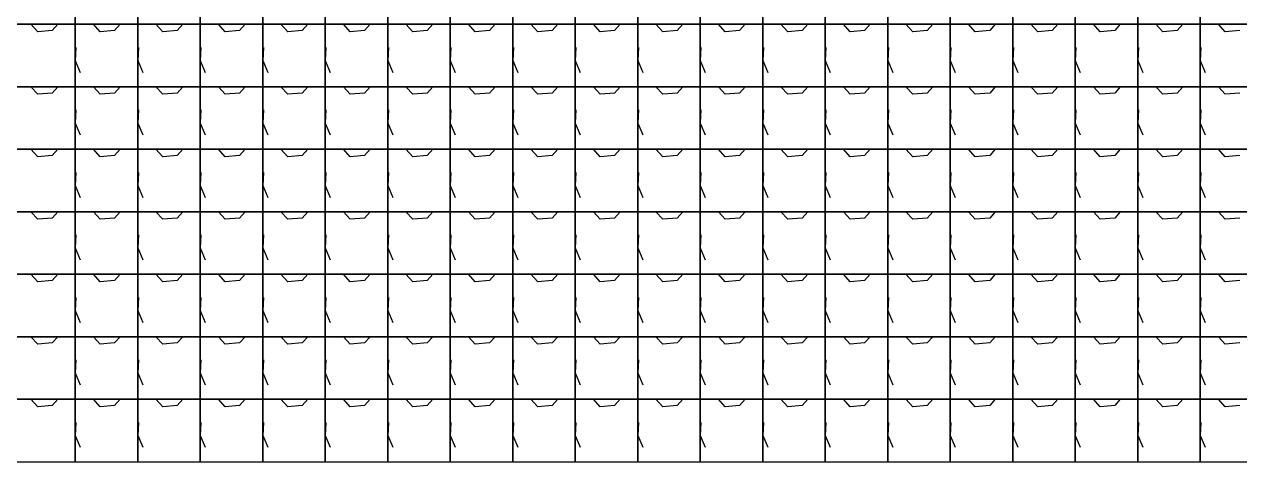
# Model space of a CAD drawing. Header units: inches. Extents: x 0 to 2763, y 0 to 1500.
# Drawn here: x 487.3 to 981.2, y 0 to 177.8 of the extents above; entities that cross this region are included whole.
import ezdxf

# ---------------------------------------------------------------- set-up
doc = ezdxf.new("R2010")
doc.units = ezdxf.units.IN
doc.header["$MEASUREMENT"] = 0

# ---------------------------------------------------------------- blocks, each defined once
blk = doc.blocks.new('*U1')
at = {"color": 254, "true_color": 0xfeeab9}
blk.add_lwpolyline([(-12.7, -12.7), (12.7, -12.7), (12.7, 12.7), (-12.7, 12.7), (-12.7, -12.7)], dxfattribs=at)
blk = doc.blocks.new('*U2')
at = {"color": 0, "linetype": 'ByBlock', "lineweight": -2, "transparency": 16777216}
for p in [(482.6, 177.8), (508, 177.8), (533.4, 177.8), (558.8, 177.8), (584.2, 177.8), (609.6, 177.8), (635, 177.8), (660.4, 177.8), (685.8, 177.8), (711.2, 177.8), (736.6, 177.8), (762, 177.8), (787.4, 177.8), (812.8, 177.8), (838.2, 177.8), (863.6, 177.8), (889, 177.8), (914.4, 177.8), (939.8, 177.8), (965.2, 177.8), (482.6, 152.4), (508, 152.4), (533.4, 152.4), (558.8, 152.4), (584.2, 152.4), (609.6, 152.4), (635, 152.4), (660.4, 152.4), (685.8, 152.4), (711.2, 152.4), (736.6, 152.4), (762, 152.4), (787.4, 152.4), (812.8, 152.4), (838.2, 152.4), (863.6, 152.4), (889, 152.4), (914.4, 152.4), (939.8, 152.4), (965.2, 152.4), (482.6, 127), (508, 127), (533.4, 127), (558.8, 127), (584.2, 127), (609.6, 127), (635, 127), (660.4, 127), (685.8, 127), (711.2, 127), (736.6, 127), (762, 127), (787.4, 127), (812.8, 127), (838.2, 127), (863.6, 127), (889, 127), (914.4, 127), (939.8, 127), (965.2, 127), (482.6, 101.6), (508, 101.6), (533.4, 101.6), (558.8, 101.6), (584.2, 101.6), (609.6, 101.6), (635, 101.6), (660.4, 101.6), (685.8, 101.6), (711.2, 101.6), (736.6, 101.6), (762, 101.6), (787.4, 101.6), (812.8, 101.6), (838.2, 101.6), (863.6, 101.6), (889, 101.6), (914.4, 101.6), (939.8, 101.6), (965.2, 101.6), (482.6, 76.2), (508, 76.2), (533.4, 76.2), (558.8, 76.2), (584.2, 76.2), (609.6, 76.2), (635, 76.2), (660.4, 76.2), (685.8, 76.2), (711.2, 76.2), (736.6, 76.2), (762, 76.2), (787.4, 76.2), (812.8, 76.2), (838.2, 76.2), (863.6, 76.2), (889, 76.2), (914.4, 76.2), (939.8, 76.2), (965.2, 76.2), (482.6, 50.8), (508, 50.8), (533.4, 50.8), (558.8, 50.8), (584.2, 50.8), (609.6, 50.8), (635, 50.8), (660.4, 50.8), (685.8, 50.8), (711.2, 50.8), (736.6, 50.8), (762, 50.8), (787.4, 50.8), (812.8, 50.8), (838.2, 50.8), (863.6, 50.8), (889, 50.8), (914.4, 50.8), (939.8, 50.8), (965.2, 50.8), (482.6, 25.4), (508, 25.4), (533.4, 25.4), (558.8, 25.4), (584.2, 25.4), (609.6, 25.4), (635, 25.4), (660.4, 25.4), (685.8, 25.4), (711.2, 25.4), (736.6, 25.4), (762, 25.4), (787.4, 25.4), (812.8, 25.4), (838.2, 25.4), (863.6, 25.4), (889, 25.4), (914.4, 25.4), (939.8, 25.4), (965.2, 25.4), (482.6, 0), (508, 0), (533.4, 0), (558.8, 0), (584.2, 0), (609.6, 0), (635, 0), (660.4, 0), (685.8, 0), (711.2, 0), (736.6, 0), (762, 0), (787.4, 0), (812.8, 0), (838.2, 0), (863.6, 0), (889, 0), (914.4, 0), (939.8, 0), (965.2, 0)]:
    blk.add_blockref('*U1', p, dxfattribs=at)

msp = doc.modelspace()

# ---------------------------------------------------------------- linework, layer by layer
at = {"linetype": 'Continuous'}
for p, q in [((492.76, 174.75), (489.97, 177.8)), ((498.6, 175.26), (492.76, 174.75)), ((500.89, 177.8), (498.6, 175.26)), ((518.16, 174.75), (515.37, 177.8)), ((524, 175.26), (518.16, 174.75)), ((526.29, 177.8), (524, 175.26)), ((543.56, 174.75), (540.77, 177.8)), ((549.4, 175.26), (543.56, 174.75)), ((551.69, 177.8), (549.4, 175.26)), ((568.96, 174.75), (566.17, 177.8)), ((574.8, 175.26), (568.96, 174.75)), ((577.09, 177.8), (574.8, 175.26)), ((594.36, 174.75), (591.57, 177.8)), ((600.2, 175.26), (594.36, 174.75)), ((602.49, 177.8), (600.2, 175.26)), ((619.76, 174.75), (616.97, 177.8)), ((625.6, 175.26), (619.76, 174.75)), ((627.89, 177.8), (625.6, 175.26)), ((645.16, 174.75), (642.37, 177.8)), ((651, 175.26), (645.16, 174.75)), ((653.29, 177.8), (651, 175.26)), ((670.56, 174.75), (667.77, 177.8)), ((676.4, 175.26), (670.56, 174.75)), ((678.69, 177.8), (676.4, 175.26)), ((695.96, 174.75), (693.17, 177.8)), ((701.8, 175.26), (695.96, 174.75)), ((704.09, 177.8), (701.8, 175.26)), ((721.36, 174.75), (718.57, 177.8)), ((727.2, 175.26), (721.36, 174.75)), ((729.49, 177.8), (727.2, 175.26)), ((746.76, 174.75), (743.97, 177.8)), ((752.6, 175.26), (746.76, 174.75)), ((754.89, 177.8), (752.6, 175.26)), ((772.16, 174.75), (769.37, 177.8)), ((778, 175.26), (772.16, 174.75)), ((780.29, 177.8), (778, 175.26)), ((797.56, 174.75), (794.77, 177.8)), ((803.4, 175.26), (797.56, 174.75)), ((805.69, 177.8), (803.4, 175.26)), ((822.96, 174.75), (820.17, 177.8)), ((828.8, 175.26), (822.96, 174.75)), ((831.09, 177.8), (828.8, 175.26)), ((848.36, 174.75), (845.57, 177.8)), ((854.2, 175.26), (848.36, 174.75)), ((856.49, 177.8), (854.2, 175.26)), ((873.76, 174.75), (870.97, 177.8)), ((879.6, 175.26), (873.76, 174.75)), ((881.89, 177.8), (879.6, 175.26)), ((899.16, 174.75), (896.37, 177.8)), ((905, 175.26), (899.16, 174.75)), ((907.29, 177.8), (905, 175.26)), ((924.56, 174.75), (921.77, 177.8)), ((930.4, 175.26), (924.56, 174.75)), ((932.69, 177.8), (930.4, 175.26)), ((949.96, 174.75), (947.17, 177.8)), ((955.8, 175.26), (949.96, 174.75)), ((958.09, 177.8), (955.8, 175.26)), ((975.36, 174.75), (972.57, 177.8)), ((981.2, 175.26), (975.36, 174.75)), ((508.25, 168.4), (508, 163.07)), ((533.65, 168.4), (533.4, 163.07)), ((559.05, 168.4), (558.8, 163.07)), ((584.45, 168.4), (584.2, 163.07)), ((609.85, 168.4), (609.6, 163.07)), ((635.25, 168.4), (635, 163.07)), ((660.65, 168.4), (660.4, 163.07)), ((686.05, 168.4), (685.8, 163.07)), ((711.45, 168.4), (711.2, 163.07)), ((736.85, 168.4), (736.6, 163.07)), ((762.25, 168.4), (762, 163.07)), ((787.65, 168.4), (787.4, 163.07)), ((813.05, 168.4), (812.8, 163.07)), ((838.45, 168.4), (838.2, 163.07)), ((863.85, 168.4), (863.6, 163.07)), ((889.25, 168.4), (889, 163.07)), ((914.65, 168.4), (914.4, 163.07)), ((940.05, 168.4), (939.8, 163.07)), ((965.45, 168.4), (965.2, 163.07)), ((508, 163.07), (510.03, 158.24)), ((533.4, 163.07), (535.43, 158.24)), ((558.8, 163.07), (560.83, 158.24)), ((584.2, 163.07), (586.23, 158.24)), ((609.6, 163.07), (611.63, 158.24)), ((635, 163.07), (637.03, 158.24)), ((660.4, 163.07), (662.43, 158.24)), ((685.8, 163.07), (687.83, 158.24)), ((711.2, 163.07), (713.23, 158.24)), ((736.6, 163.07), (738.63, 158.24)), ((762, 163.07), (764.03, 158.24)), ((787.4, 163.07), (789.43, 158.24)), ((812.8, 163.07), (814.83, 158.24)), ((838.2, 163.07), (840.23, 158.24)), ((863.6, 163.07), (865.63, 158.24)), ((889, 163.07), (891.03, 158.24)), ((914.4, 163.07), (916.43, 158.24)), ((939.8, 163.07), (941.83, 158.24)), ((965.2, 163.07), (967.23, 158.24)), ((492.76, 149.35), (489.97, 152.4)), ((498.6, 149.86), (492.76, 149.35)), ((500.89, 152.4), (498.6, 149.86)), ((518.16, 149.35), (515.37, 152.4)), ((524, 149.86), (518.16, 149.35)), ((526.29, 152.4), (524, 149.86)), ((543.56, 149.35), (540.77, 152.4)), ((549.4, 149.86), (543.56, 149.35)), ((551.69, 152.4), (549.4, 149.86)), ((568.96, 149.35), (566.17, 152.4)), ((574.8, 149.86), (568.96, 149.35)), ((577.09, 152.4), (574.8, 149.86)), ((594.36, 149.35), (591.57, 152.4)), ((600.2, 149.86), (594.36, 149.35)), ((602.49, 152.4), (600.2, 149.86)), ((619.76, 149.35), (616.97, 152.4)), ((625.6, 149.86), (619.76, 149.35)), ((627.89, 152.4), (625.6, 149.86)), ((645.16, 149.35), (642.37, 152.4)), ((651, 149.86), (645.16, 149.35)), ((653.29, 152.4), (651, 149.86)), ((670.56, 149.35), (667.77, 152.4)), ((676.4, 149.86), (670.56, 149.35)), ((678.69, 152.4), (676.4, 149.86)), ((695.96, 149.35), (693.17, 152.4)), ((701.8, 149.86), (695.96, 149.35)), ((704.09, 152.4), (701.8, 149.86)), ((721.36, 149.35), (718.57, 152.4)), ((727.2, 149.86), (721.36, 149.35)), ((729.49, 152.4), (727.2, 149.86)), ((746.76, 149.35), (743.97, 152.4)), ((752.6, 149.86), (746.76, 149.35)), ((754.89, 152.4), (752.6, 149.86)), ((772.16, 149.35), (769.37, 152.4)), ((778, 149.86), (772.16, 149.35)), ((780.29, 152.4), (778, 149.86)), ((797.56, 149.35), (794.77, 152.4)), ((803.4, 149.86), (797.56, 149.35)), ((805.69, 152.4), (803.4, 149.86)), ((822.96, 149.35), (820.17, 152.4)), ((828.8, 149.86), (822.96, 149.35)), ((831.09, 152.4), (828.8, 149.86)), ((848.36, 149.35), (845.57, 152.4)), ((854.2, 149.86), (848.36, 149.35)), ((856.49, 152.4), (854.2, 149.86)), ((873.76, 149.35), (870.97, 152.4)), ((879.6, 149.86), (873.76, 149.35)), ((881.89, 152.4), (879.6, 149.86)), ((899.16, 149.35), (896.37, 152.4)), ((905, 149.86), (899.16, 149.35)), ((907.29, 152.4), (905, 149.86)), ((924.56, 149.35), (921.77, 152.4)), ((930.4, 149.86), (924.56, 149.35)), ((932.69, 152.4), (930.4, 149.86)), ((949.96, 149.35), (947.17, 152.4)), ((955.8, 149.86), (949.96, 149.35)), ((958.09, 152.4), (955.8, 149.86)), ((975.36, 149.35), (972.57, 152.4)), ((981.2, 149.86), (975.36, 149.35)), ((508.25, 143), (508, 137.67)), ((533.65, 143), (533.4, 137.67)), ((559.05, 143), (558.8, 137.67)), ((584.45, 143), (584.2, 137.67)), ((609.85, 143), (609.6, 137.67)), ((635.25, 143), (635, 137.67)), ((660.65, 143), (660.4, 137.67)), ((686.05, 143), (685.8, 137.67)), ((711.45, 143), (711.2, 137.67)), ((736.85, 143), (736.6, 137.67)), ((762.25, 143), (762, 137.67)), ((787.65, 143), (787.4, 137.67)), ((813.05, 143), (812.8, 137.67)), ((838.45, 143), (838.2, 137.67)), ((863.85, 143), (863.6, 137.67)), ((889.25, 143), (889, 137.67)), ((914.65, 143), (914.4, 137.67)), ((940.05, 143), (939.8, 137.67)), ((965.45, 143), (965.2, 137.67)), ((508, 137.67), (510.03, 132.84)), ((533.4, 137.67), (535.43, 132.84)), ((558.8, 137.67), (560.83, 132.84)), ((584.2, 137.67), (586.23, 132.84)), ((609.6, 137.67), (611.63, 132.84)), ((635, 137.67), (637.03, 132.84)), ((660.4, 137.67), (662.43, 132.84)), ((685.8, 137.67), (687.83, 132.84)), ((711.2, 137.67), (713.23, 132.84)), ((736.6, 137.67), (738.63, 132.84)), ((762, 137.67), (764.03, 132.84)), ((787.4, 137.67), (789.43, 132.84)), ((812.8, 137.67), (814.83, 132.84)), ((838.2, 137.67), (840.23, 132.84)), ((863.6, 137.67), (865.63, 132.84)), ((889, 137.67), (891.03, 132.84)), ((914.4, 137.67), (916.43, 132.84)), ((939.8, 137.67), (941.83, 132.84)), ((965.2, 137.67), (967.23, 132.84)), ((492.76, 123.95), (489.97, 127)), ((498.6, 124.46), (492.76, 123.95)), ((500.89, 127), (498.6, 124.46)), ((518.16, 123.95), (515.37, 127)), ((524, 124.46), (518.16, 123.95)), ((526.29, 127), (524, 124.46)), ((543.56, 123.95), (540.77, 127)), ((549.4, 124.46), (543.56, 123.95)), ((551.69, 127), (549.4, 124.46)), ((568.96, 123.95), (566.17, 127)), ((574.8, 124.46), (568.96, 123.95)), ((577.09, 127), (574.8, 124.46)), ((594.36, 123.95), (591.57, 127)), ((600.2, 124.46), (594.36, 123.95)), ((602.49, 127), (600.2, 124.46)), ((619.76, 123.95), (616.97, 127)), ((625.6, 124.46), (619.76, 123.95)), ((627.89, 127), (625.6, 124.46)), ((645.16, 123.95), (642.37, 127)), ((651, 124.46), (645.16, 123.95)), ((653.29, 127), (651, 124.46)), ((670.56, 123.95), (667.77, 127)), ((676.4, 124.46), (670.56, 123.95)), ((678.69, 127), (676.4, 124.46)), ((695.96, 123.95), (693.17, 127)), ((701.8, 124.46), (695.96, 123.95)), ((704.09, 127), (701.8, 124.46)), ((721.36, 123.95), (718.57, 127)), ((727.2, 124.46), (721.36, 123.95)), ((729.49, 127), (727.2, 124.46)), ((746.76, 123.95), (743.97, 127)), ((752.6, 124.46), (746.76, 123.95)), ((754.89, 127), (752.6, 124.46)), ((772.16, 123.95), (769.37, 127)), ((778, 124.46), (772.16, 123.95)), ((780.29, 127), (778, 124.46)), ((797.56, 123.95), (794.77, 127)), ((803.4, 124.46), (797.56, 123.95)), ((805.69, 127), (803.4, 124.46)), ((822.96, 123.95), (820.17, 127)), ((828.8, 124.46), (822.96, 123.95)), ((831.09, 127), (828.8, 124.46)), ((848.36, 123.95), (845.57, 127)), ((854.2, 124.46), (848.36, 123.95)), ((856.49, 127), (854.2, 124.46)), ((873.76, 123.95), (870.97, 127)), ((879.6, 124.46), (873.76, 123.95)), ((881.89, 127), (879.6, 124.46)), ((899.16, 123.95), (896.37, 127)), ((905, 124.46), (899.16, 123.95)), ((907.29, 127), (905, 124.46)), ((924.56, 123.95), (921.77, 127)), ((930.4, 124.46), (924.56, 123.95)), ((932.69, 127), (930.4, 124.46)), ((949.96, 123.95), (947.17, 127)), ((955.8, 124.46), (949.96, 123.95)), ((958.09, 127), (955.8, 124.46)), ((975.36, 123.95), (972.57, 127)), ((981.2, 124.46), (975.36, 123.95)), ((508.25, 117.6), (508, 112.27)), ((533.65, 117.6), (533.4, 112.27)), ((559.05, 117.6), (558.8, 112.27)), ((584.45, 117.6), (584.2, 112.27)), ((609.85, 117.6), (609.6, 112.27)), ((635.25, 117.6), (635, 112.27)), ((660.65, 117.6), (660.4, 112.27)), ((686.05, 117.6), (685.8, 112.27)), ((711.45, 117.6), (711.2, 112.27)), ((736.85, 117.6), (736.6, 112.27)), ((762.25, 117.6), (762, 112.27)), ((787.65, 117.6), (787.4, 112.27)), ((813.05, 117.6), (812.8, 112.27)), ((838.45, 117.6), (838.2, 112.27)), ((863.85, 117.6), (863.6, 112.27)), ((889.25, 117.6), (889, 112.27)), ((914.65, 117.6), (914.4, 112.27)), ((940.05, 117.6), (939.8, 112.27)), ((965.45, 117.6), (965.2, 112.27)), ((508, 112.27), (510.03, 107.44)), ((533.4, 112.27), (535.43, 107.44)), ((558.8, 112.27), (560.83, 107.44)), ((584.2, 112.27), (586.23, 107.44)), ((609.6, 112.27), (611.63, 107.44)), ((635, 112.27), (637.03, 107.44)), ((660.4, 112.27), (662.43, 107.44)), ((685.8, 112.27), (687.83, 107.44)), ((711.2, 112.27), (713.23, 107.44)), ((736.6, 112.27), (738.63, 107.44)), ((762, 112.27), (764.03, 107.44)), ((787.4, 112.27), (789.43, 107.44)), ((812.8, 112.27), (814.83, 107.44)), ((838.2, 112.27), (840.23, 107.44)), ((863.6, 112.27), (865.63, 107.44)), ((889, 112.27), (891.03, 107.44)), ((914.4, 112.27), (916.43, 107.44)), ((939.8, 112.27), (941.83, 107.44)), ((965.2, 112.27), (967.23, 107.44)), ((492.76, 98.55), (489.97, 101.6)), ((498.6, 99.06), (492.76, 98.55)), ((500.89, 101.6), (498.6, 99.06)), ((518.16, 98.55), (515.37, 101.6)), ((524, 99.06), (518.16, 98.55)), ((526.29, 101.6), (524, 99.06)), ((543.56, 98.55), (540.77, 101.6)), ((549.4, 99.06), (543.56, 98.55)), ((551.69, 101.6), (549.4, 99.06)), ((568.96, 98.55), (566.17, 101.6)), ((574.8, 99.06), (568.96, 98.55)), ((577.09, 101.6), (574.8, 99.06)), ((594.36, 98.55), (591.57, 101.6)), ((600.2, 99.06), (594.36, 98.55)), ((602.49, 101.6), (600.2, 99.06)), ((619.76, 98.55), (616.97, 101.6)), ((625.6, 99.06), (619.76, 98.55)), ((627.89, 101.6), (625.6, 99.06)), ((645.16, 98.55), (642.37, 101.6)), ((651, 99.06), (645.16, 98.55)), ((653.29, 101.6), (651, 99.06)), ((670.56, 98.55), (667.77, 101.6)), ((676.4, 99.06), (670.56, 98.55)), ((678.69, 101.6), (676.4, 99.06)), ((695.96, 98.55), (693.17, 101.6)), ((701.8, 99.06), (695.96, 98.55)), ((704.09, 101.6), (701.8, 99.06)), ((721.36, 98.55), (718.57, 101.6)), ((727.2, 99.06), (721.36, 98.55)), ((729.49, 101.6), (727.2, 99.06)), ((746.76, 98.55), (743.97, 101.6)), ((752.6, 99.06), (746.76, 98.55)), ((754.89, 101.6), (752.6, 99.06)), ((772.16, 98.55), (769.37, 101.6)), ((778, 99.06), (772.16, 98.55)), ((780.29, 101.6), (778, 99.06)), ((797.56, 98.55), (794.77, 101.6)), ((803.4, 99.06), (797.56, 98.55)), ((805.69, 101.6), (803.4, 99.06)), ((822.96, 98.55), (820.17, 101.6)), ((828.8, 99.06), (822.96, 98.55)), ((831.09, 101.6), (828.8, 99.06)), ((848.36, 98.55), (845.57, 101.6)), ((854.2, 99.06), (848.36, 98.55)), ((856.49, 101.6), (854.2, 99.06)), ((873.76, 98.55), (870.97, 101.6)), ((879.6, 99.06), (873.76, 98.55)), ((881.89, 101.6), (879.6, 99.06)), ((899.16, 98.55), (896.37, 101.6)), ((905, 99.06), (899.16, 98.55)), ((907.29, 101.6), (905, 99.06)), ((924.56, 98.55), (921.77, 101.6)), ((930.4, 99.06), (924.56, 98.55)), ((932.69, 101.6), (930.4, 99.06)), ((949.96, 98.55), (947.17, 101.6)), ((955.8, 99.06), (949.96, 98.55)), ((958.09, 101.6), (955.8, 99.06)), ((975.36, 98.55), (972.57, 101.6)), ((981.2, 99.06), (975.36, 98.55)), ((508.25, 92.2), (508, 86.87)), ((533.65, 92.2), (533.4, 86.87)), ((559.05, 92.2), (558.8, 86.87)), ((584.45, 92.2), (584.2, 86.87)), ((609.85, 92.2), (609.6, 86.87)), ((635.25, 92.2), (635, 86.87)), ((660.65, 92.2), (660.4, 86.87)), ((686.05, 92.2), (685.8, 86.87)), ((711.45, 92.2), (711.2, 86.87)), ((736.85, 92.2), (736.6, 86.87)), ((762.25, 92.2), (762, 86.87)), ((787.65, 92.2), (787.4, 86.87)), ((813.05, 92.2), (812.8, 86.87)), ((838.45, 92.2), (838.2, 86.87)), ((863.85, 92.2), (863.6, 86.87)), ((889.25, 92.2), (889, 86.87)), ((914.65, 92.2), (914.4, 86.87)), ((940.05, 92.2), (939.8, 86.87)), ((965.45, 92.2), (965.2, 86.87)), ((508, 86.87), (510.03, 82.04)), ((533.4, 86.87), (535.43, 82.04)), ((558.8, 86.87), (560.83, 82.04)), ((584.2, 86.87), (586.23, 82.04)), ((609.6, 86.87), (611.63, 82.04)), ((635, 86.87), (637.03, 82.04)), ((660.4, 86.87), (662.43, 82.04)), ((685.8, 86.87), (687.83, 82.04)), ((711.2, 86.87), (713.23, 82.04)), ((736.6, 86.87), (738.63, 82.04)), ((762, 86.87), (764.03, 82.04)), ((787.4, 86.87), (789.43, 82.04)), ((812.8, 86.87), (814.83, 82.04)), ((838.2, 86.87), (840.23, 82.04)), ((863.6, 86.87), (865.63, 82.04)), ((889, 86.87), (891.03, 82.04)), ((914.4, 86.87), (916.43, 82.04)), ((939.8, 86.87), (941.83, 82.04)), ((965.2, 86.87), (967.23, 82.04)), ((492.76, 73.15), (489.97, 76.2)), ((500.89, 76.2), (498.6, 73.66)), ((518.16, 73.15), (515.37, 76.2)), ((526.29, 76.2), (524, 73.66)), ((543.56, 73.15), (540.77, 76.2)), ((551.69, 76.2), (549.4, 73.66)), ((568.96, 73.15), (566.17, 76.2)), ((577.09, 76.2), (574.8, 73.66)), ((594.36, 73.15), (591.57, 76.2)), ((602.49, 76.2), (600.2, 73.66)), ((619.76, 73.15), (616.97, 76.2)), ((627.89, 76.2), (625.6, 73.66)), ((645.16, 73.15), (642.37, 76.2)), ((653.29, 76.2), (651, 73.66)), ((670.56, 73.15), (667.77, 76.2)), ((678.69, 76.2), (676.4, 73.66)), ((695.96, 73.15), (693.17, 76.2)), ((704.09, 76.2), (701.8, 73.66)), ((721.36, 73.15), (718.57, 76.2)), ((729.49, 76.2), (727.2, 73.66)), ((746.76, 73.15), (743.97, 76.2)), ((754.89, 76.2), (752.6, 73.66)), ((772.16, 73.15), (769.37, 76.2)), ((780.29, 76.2), (778, 73.66)), ((797.56, 73.15), (794.77, 76.2)), ((805.69, 76.2), (803.4, 73.66)), ((822.96, 73.15), (820.17, 76.2)), ((831.09, 76.2), (828.8, 73.66)), ((848.36, 73.15), (845.57, 76.2)), ((856.49, 76.2), (854.2, 73.66)), ((873.76, 73.15), (870.97, 76.2)), ((881.89, 76.2), (879.6, 73.66)), ((899.16, 73.15), (896.37, 76.2)), ((907.29, 76.2), (905, 73.66)), ((924.56, 73.15), (921.77, 76.2)), ((932.69, 76.2), (930.4, 73.66)), ((949.96, 73.15), (947.17, 76.2)), ((958.09, 76.2), (955.8, 73.66)), ((975.36, 73.15), (972.57, 76.2)), ((498.6, 73.66), (492.76, 73.15)), ((524, 73.66), (518.16, 73.15)), ((549.4, 73.66), (543.56, 73.15)), ((574.8, 73.66), (568.96, 73.15)), ((600.2, 73.66), (594.36, 73.15)), ((625.6, 73.66), (619.76, 73.15)), ((651, 73.66), (645.16, 73.15)), ((676.4, 73.66), (670.56, 73.15)), ((701.8, 73.66), (695.96, 73.15)), ((727.2, 73.66), (721.36, 73.15)), ((752.6, 73.66), (746.76, 73.15)), ((778, 73.66), (772.16, 73.15)), ((803.4, 73.66), (797.56, 73.15)), ((828.8, 73.66), (822.96, 73.15)), ((854.2, 73.66), (848.36, 73.15)), ((879.6, 73.66), (873.76, 73.15)), ((905, 73.66), (899.16, 73.15)), ((930.4, 73.66), (924.56, 73.15)), ((955.8, 73.66), (949.96, 73.15)), ((981.2, 73.66), (975.36, 73.15)), ((508.25, 66.8), (508, 61.47)), ((533.65, 66.8), (533.4, 61.47)), ((559.05, 66.8), (558.8, 61.47)), ((584.45, 66.8), (584.2, 61.47)), ((609.85, 66.8), (609.6, 61.47)), ((635.25, 66.8), (635, 61.47)), ((660.65, 66.8), (660.4, 61.47)), ((686.05, 66.8), (685.8, 61.47)), ((711.45, 66.8), (711.2, 61.47)), ((736.85, 66.8), (736.6, 61.47)), ((762.25, 66.8), (762, 61.47)), ((787.65, 66.8), (787.4, 61.47)), ((813.05, 66.8), (812.8, 61.47)), ((838.45, 66.8), (838.2, 61.47)), ((863.85, 66.8), (863.6, 61.47)), ((889.25, 66.8), (889, 61.47)), ((914.65, 66.8), (914.4, 61.47)), ((940.05, 66.8), (939.8, 61.47)), ((965.45, 66.8), (965.2, 61.47)), ((508, 61.47), (510.03, 56.64)), ((533.4, 61.47), (535.43, 56.64)), ((558.8, 61.47), (560.83, 56.64)), ((584.2, 61.47), (586.23, 56.64)), ((609.6, 61.47), (611.63, 56.64)), ((635, 61.47), (637.03, 56.64)), ((660.4, 61.47), (662.43, 56.64)), ((685.8, 61.47), (687.83, 56.64)), ((711.2, 61.47), (713.23, 56.64)), ((736.6, 61.47), (738.63, 56.64)), ((762, 61.47), (764.03, 56.64)), ((787.4, 61.47), (789.43, 56.64)), ((812.8, 61.47), (814.83, 56.64)), ((838.2, 61.47), (840.23, 56.64)), ((863.6, 61.47), (865.63, 56.64)), ((889, 61.47), (891.03, 56.64)), ((914.4, 61.47), (916.43, 56.64)), ((939.8, 61.47), (941.83, 56.64)), ((965.2, 61.47), (967.23, 56.64)), ((492.76, 47.75), (489.97, 50.8)), ((500.89, 50.8), (498.6, 48.26)), ((518.16, 47.75), (515.37, 50.8)), ((526.29, 50.8), (524, 48.26)), ((543.56, 47.75), (540.77, 50.8)), ((551.69, 50.8), (549.4, 48.26)), ((568.96, 47.75), (566.17, 50.8)), ((577.09, 50.8), (574.8, 48.26)), ((594.36, 47.75), (591.57, 50.8)), ((602.49, 50.8), (600.2, 48.26)), ((619.76, 47.75), (616.97, 50.8)), ((627.89, 50.8), (625.6, 48.26)), ((645.16, 47.75), (642.37, 50.8)), ((653.29, 50.8), (651, 48.26)), ((670.56, 47.75), (667.77, 50.8)), ((678.69, 50.8), (676.4, 48.26)), ((695.96, 47.75), (693.17, 50.8)), ((704.09, 50.8), (701.8, 48.26)), ((721.36, 47.75), (718.57, 50.8)), ((729.49, 50.8), (727.2, 48.26)), ((746.76, 47.75), (743.97, 50.8)), ((754.89, 50.8), (752.6, 48.26)), ((772.16, 47.75), (769.37, 50.8)), ((780.29, 50.8), (778, 48.26)), ((797.56, 47.75), (794.77, 50.8)), ((805.69, 50.8), (803.4, 48.26)), ((822.96, 47.75), (820.17, 50.8)), ((831.09, 50.8), (828.8, 48.26)), ((848.36, 47.75), (845.57, 50.8)), ((856.49, 50.8), (854.2, 48.26)), ((873.76, 47.75), (870.97, 50.8)), ((881.89, 50.8), (879.6, 48.26)), ((899.16, 47.75), (896.37, 50.8)), ((907.29, 50.8), (905, 48.26)), ((924.56, 47.75), (921.77, 50.8)), ((932.69, 50.8), (930.4, 48.26)), ((949.96, 47.75), (947.17, 50.8)), ((958.09, 50.8), (955.8, 48.26)), ((975.36, 47.75), (972.57, 50.8)), ((498.6, 48.26), (492.76, 47.75)), ((524, 48.26), (518.16, 47.75)), ((549.4, 48.26), (543.56, 47.75)), ((574.8, 48.26), (568.96, 47.75)), ((600.2, 48.26), (594.36, 47.75)), ((625.6, 48.26), (619.76, 47.75)), ((651, 48.26), (645.16, 47.75)), ((676.4, 48.26), (670.56, 47.75)), ((701.8, 48.26), (695.96, 47.75)), ((727.2, 48.26), (721.36, 47.75)), ((752.6, 48.26), (746.76, 47.75)), ((778, 48.26), (772.16, 47.75)), ((803.4, 48.26), (797.56, 47.75)), ((828.8, 48.26), (822.96, 47.75)), ((854.2, 48.26), (848.36, 47.75)), ((879.6, 48.26), (873.76, 47.75)), ((905, 48.26), (899.16, 47.75)), ((930.4, 48.26), (924.56, 47.75)), ((955.8, 48.26), (949.96, 47.75)), ((981.2, 48.26), (975.36, 47.75)), ((508.25, 41.4), (508, 36.07)), ((533.65, 41.4), (533.4, 36.07)), ((559.05, 41.4), (558.8, 36.07)), ((584.45, 41.4), (584.2, 36.07)), ((609.85, 41.4), (609.6, 36.07)), ((635.25, 41.4), (635, 36.07)), ((660.65, 41.4), (660.4, 36.07)), ((686.05, 41.4), (685.8, 36.07)), ((711.45, 41.4), (711.2, 36.07)), ((736.85, 41.4), (736.6, 36.07)), ((762.25, 41.4), (762, 36.07)), ((787.65, 41.4), (787.4, 36.07)), ((813.05, 41.4), (812.8, 36.07)), ((838.45, 41.4), (838.2, 36.07)), ((863.85, 41.4), (863.6, 36.07)), ((889.25, 41.4), (889, 36.07)), ((914.65, 41.4), (914.4, 36.07)), ((940.05, 41.4), (939.8, 36.07)), ((965.45, 41.4), (965.2, 36.07)), ((508, 36.07), (510.03, 31.24)), ((533.4, 36.07), (535.43, 31.24)), ((558.8, 36.07), (560.83, 31.24)), ((584.2, 36.07), (586.23, 31.24)), ((609.6, 36.07), (611.63, 31.24)), ((635, 36.07), (637.03, 31.24)), ((660.4, 36.07), (662.43, 31.24)), ((685.8, 36.07), (687.83, 31.24)), ((711.2, 36.07), (713.23, 31.24)), ((736.6, 36.07), (738.63, 31.24)), ((762, 36.07), (764.03, 31.24)), ((787.4, 36.07), (789.43, 31.24)), ((812.8, 36.07), (814.83, 31.24)), ((838.2, 36.07), (840.23, 31.24)), ((863.6, 36.07), (865.63, 31.24)), ((889, 36.07), (891.03, 31.24)), ((914.4, 36.07), (916.43, 31.24)), ((939.8, 36.07), (941.83, 31.24)), ((965.2, 36.07), (967.23, 31.24)), ((492.76, 22.35), (489.97, 25.4)), ((500.89, 25.4), (498.6, 22.86)), ((518.16, 22.35), (515.37, 25.4)), ((526.29, 25.4), (524, 22.86)), ((543.56, 22.35), (540.77, 25.4)), ((551.69, 25.4), (549.4, 22.86)), ((568.96, 22.35), (566.17, 25.4)), ((577.09, 25.4), (574.8, 22.86)), ((594.36, 22.35), (591.57, 25.4)), ((602.49, 25.4), (600.2, 22.86)), ((619.76, 22.35), (616.97, 25.4)), ((627.89, 25.4), (625.6, 22.86)), ((645.16, 22.35), (642.37, 25.4)), ((653.29, 25.4), (651, 22.86)), ((670.56, 22.35), (667.77, 25.4)), ((678.69, 25.4), (676.4, 22.86)), ((695.96, 22.35), (693.17, 25.4)), ((704.09, 25.4), (701.8, 22.86)), ((721.36, 22.35), (718.57, 25.4)), ((729.49, 25.4), (727.2, 22.86)), ((746.76, 22.35), (743.97, 25.4)), ((754.89, 25.4), (752.6, 22.86)), ((772.16, 22.35), (769.37, 25.4)), ((780.29, 25.4), (778, 22.86)), ((797.56, 22.35), (794.77, 25.4)), ((805.69, 25.4), (803.4, 22.86)), ((822.96, 22.35), (820.17, 25.4)), ((831.09, 25.4), (828.8, 22.86)), ((848.36, 22.35), (845.57, 25.4)), ((856.49, 25.4), (854.2, 22.86)), ((873.76, 22.35), (870.97, 25.4)), ((881.89, 25.4), (879.6, 22.86)), ((899.16, 22.35), (896.37, 25.4)), ((907.29, 25.4), (905, 22.86)), ((924.56, 22.35), (921.77, 25.4)), ((932.69, 25.4), (930.4, 22.86)), ((949.96, 22.35), (947.17, 25.4)), ((958.09, 25.4), (955.8, 22.86)), ((975.36, 22.35), (972.57, 25.4)), ((498.6, 22.86), (492.76, 22.35)), ((524, 22.86), (518.16, 22.35)), ((549.4, 22.86), (543.56, 22.35)), ((574.8, 22.86), (568.96, 22.35)), ((600.2, 22.86), (594.36, 22.35)), ((625.6, 22.86), (619.76, 22.35)), ((651, 22.86), (645.16, 22.35)), ((676.4, 22.86), (670.56, 22.35)), ((701.8, 22.86), (695.96, 22.35)), ((727.2, 22.86), (721.36, 22.35)), ((752.6, 22.86), (746.76, 22.35)), ((778, 22.86), (772.16, 22.35)), ((803.4, 22.86), (797.56, 22.35)), ((828.8, 22.86), (822.96, 22.35)), ((854.2, 22.86), (848.36, 22.35)), ((879.6, 22.86), (873.76, 22.35)), ((905, 22.86), (899.16, 22.35)), ((930.4, 22.86), (924.56, 22.35)), ((955.8, 22.86), (949.96, 22.35)), ((981.2, 22.86), (975.36, 22.35)), ((508.25, 16), (508, 10.67)), ((533.65, 16), (533.4, 10.67)), ((559.05, 16), (558.8, 10.67)), ((584.45, 16), (584.2, 10.67)), ((609.85, 16), (609.6, 10.67)), ((635.25, 16), (635, 10.67)), ((660.65, 16), (660.4, 10.67)), ((686.05, 16), (685.8, 10.67)), ((711.45, 16), (711.2, 10.67)), ((736.85, 16), (736.6, 10.67)), ((762.25, 16), (762, 10.67)), ((787.65, 16), (787.4, 10.67)), ((813.05, 16), (812.8, 10.67)), ((838.45, 16), (838.2, 10.67)), ((863.85, 16), (863.6, 10.67)), ((889.25, 16), (889, 10.67)), ((914.65, 16), (914.4, 10.67)), ((940.05, 16), (939.8, 10.67)), ((965.45, 16), (965.2, 10.67)), ((508, 10.67), (510.03, 5.84)), ((533.4, 10.67), (535.43, 5.84)), ((558.8, 10.67), (560.83, 5.84)), ((584.2, 10.67), (586.23, 5.84)), ((609.6, 10.67), (611.63, 5.84)), ((635, 10.67), (637.03, 5.84)), ((660.4, 10.67), (662.43, 5.84)), ((685.8, 10.67), (687.83, 5.84)), ((711.2, 10.67), (713.23, 5.84)), ((736.6, 10.67), (738.63, 5.84)), ((762, 10.67), (764.03, 5.84)), ((787.4, 10.67), (789.43, 5.84)), ((812.8, 10.67), (814.83, 5.84)), ((838.2, 10.67), (840.23, 5.84)), ((863.6, 10.67), (865.63, 5.84)), ((889, 10.67), (891.03, 5.84)), ((914.4, 10.67), (916.43, 5.84)), ((939.8, 10.67), (941.83, 5.84)), ((965.2, 10.67), (967.23, 5.84))]:
    msp.add_line(p, q, dxfattribs=at)
msp.add_lwpolyline([(0, 0), (1500, 0), (1500, 1500), (0, 1500)], close=True)

# ---------------------------------------------------------------- block references
msp.add_blockref('*U2', (12.7, 12.7))

doc.saveas('drawing.dxf')
